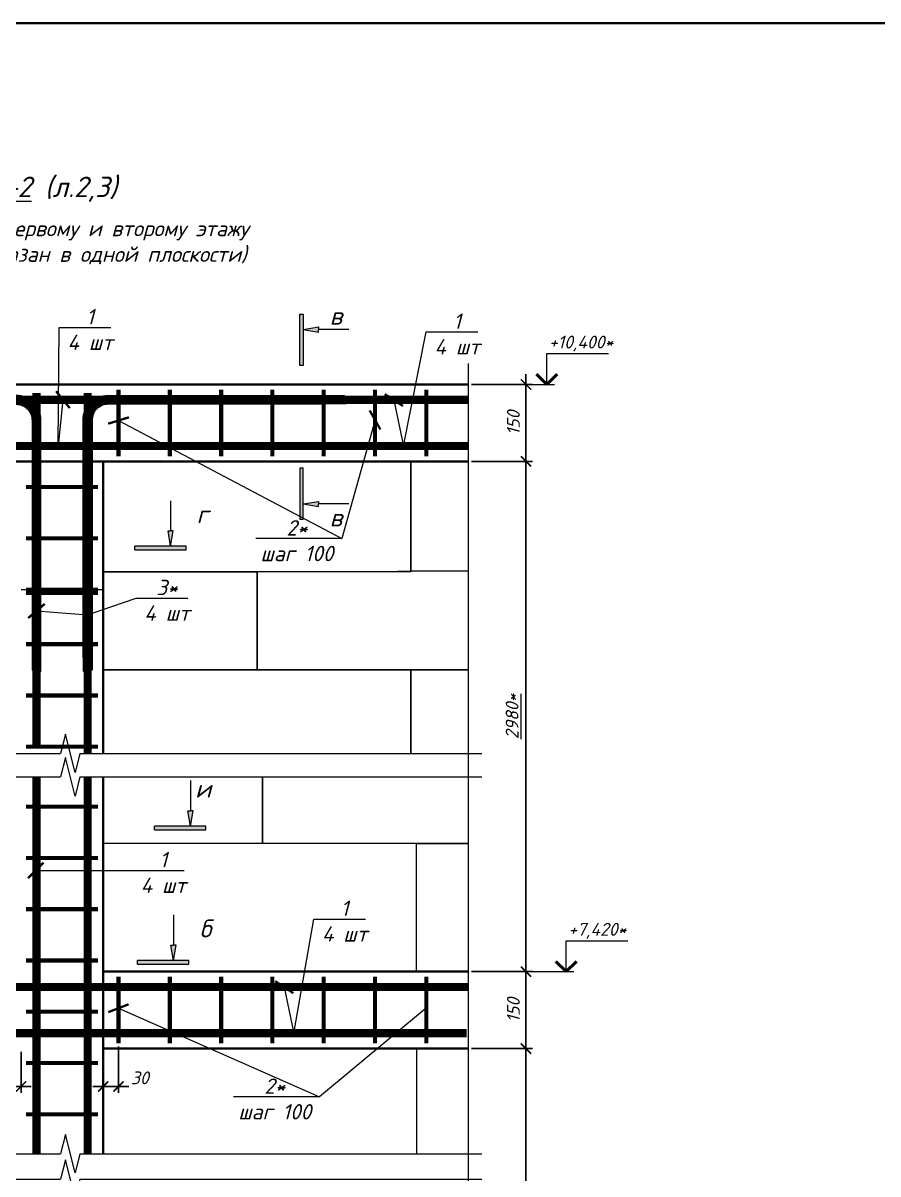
# Model space of a CAD drawing. Header units: millimetres. Extents: x -69292 to 68568, y 17750 to 120236.
# Drawn here: x 17812 to 19478, y 42638 to 44882 of the extents above; entities that cross this region are included whole.
import ezdxf
from ezdxf import colors
from ezdxf.entities.mleader import LeaderData, LeaderLine
from ezdxf.enums import TextEntityAlignment as Align
from ezdxf.math import Vec2, Vec3

# ---------------------------------------------------------------- set-up
doc = ezdxf.new("R2010")
doc.units = ezdxf.units.MM
doc.header["$PDMODE"] = 3
doc.layers.get('0').update_dxf_attribs({"lineweight": 5})
doc.layers.get('Defpoints').update_dxf_attribs({"lineweight": 0})
for name, color, linetype, lineweight in [('#Dimensions', 7, 'Continuous', 9), ('#Арматура', 152, 'Continuous', 30), ('#Бетон разрез', 22, 'Continuous', 40), ('#Выноски', 7, 'Continuous', 15), ('#Газобетон вид', 150, 'Continuous', 18), ('#разм', 7, 'Continuous', 9), ('A-okno', 7, 'Continuous', 0)]:
    doc.layers.add(name, color=color, linetype=linetype, lineweight=lineweight)
doc.layers.add('#Арматура вид_2', color=7, linetype='Continuous', lineweight=35, true_color=0x616161)
doc.styles.add('STEP PR', font='isocpeui.ttf')
doc.dimstyles.new('SPDS', dxfattribs={"dimscale": 10, "dimtxt": 2.5, "dimasz": 2, "dimexe": 1.25, "dimexo": 0.625, "dimtad": 1, "dimdec": 0, "dimrnd": 0.001, "dimtxsty": 'STEP PR', "dimblk": 'ARCHTICK', "dimcen": 2.5, "dimdle": 2, "dimclrd": 256, "dimclre": 256, "dimclrt": 7, "dimadec": 0, "dimazin": 2, "dimtfac": 0.75, "dimtdec": 0, "dimtmove": 1, "dimatfit": 3, "dimfxl": 1, "dimtolj": 1, "dimarcsym": 1})

# ---------------------------------------------------------------- blocks, each defined once
blk = doc.blocks.new('*U171')
at = {"color": 0, "linetype": 'ByBlock', "lineweight": -2}
blk.add_line((125.739, 0), (63.494, 0), dxfattribs=at)
blk = doc.blocks.new('*U16')
at = {"layer": '#разм', "ltscale": 100, "elevation": 0}
for points in [[(4577173, -920400), (4578375, -920400)], [(4577173, -921000), (4577173, -920400)], [(4575899, -921000), (4577323, -921000)]]:
    blk.add_lwpolyline(points, dxfattribs=at)
at = {"layer": 'A-okno', "color": 0, "lineweight": 50, "ltscale": 100, "elevation": 0}
for points in [[(4577173, -921000), (4576973, -920800)], [(4577173, -921000), (4577373, -920800)]]:
    blk.add_lwpolyline(points, dxfattribs=at)
at = {"layer": '#разм', "style": 'STEP PR'}
for tag, p in [('ОТМЕТКА', (4577216, -920299)), ('ПРИМЕЧАНИЕ', (4577314, -920711))]:
    blk.add_attdef(tag, p, '', height=250, dxfattribs=at)
blk = doc.blocks.new('*U22')
at = {"color": 0, "linetype": 'ByBlock', "lineweight": -2}
for p, q in [((26.107, 0), (26.419, 1.25)), ((26.419, 1.25), (27.044, -1.25)), ((26.107, 0), (0, 0)), ((27.044, -1.25), (27.357, 0)), ((53.463, 0), (27.357, 0))]:
    blk.add_line(p, q, dxfattribs=at)
blk = doc.blocks.new('*U28')
at = {"ltscale": 100}
h = blk.add_hatch(color=256, dxfattribs=at)
h.dxf.hatch_style = 1
h.paths.add_polyline_path([(1415, 1070), (1365, 1070), (1315, 1070), (1365, 770)])
h = blk.add_hatch(color=256, dxfattribs=at)
h.dxf.hatch_style = 1
h.paths.add_polyline_path([(1665, 700), (1665, 770), (665, 770), (665, 700)])
at = {"linetype": 'Continuous', "ltscale": 100}
for p, q in [((1365, 770), (1315, 1070)), ((1315, 1070), (1365, 1070)), ((1415, 1070), (1365, 1070)), ((1365, 770), (1415, 1070)), ((1665, 770), (665, 770)), ((665, 700), (1665, 700)), ((1665, 700), (1665, 770))]:
    blk.add_line(p, q, dxfattribs=at)
at = {"linetype": 'Continuous', "ltscale": 100, "extrusion": (1, -1e-16, 0), "elevation": 1365}
blk.add_lwpolyline([(1660, 0), (1070, 0)], dxfattribs=at)
at = {"linetype": 'Continuous', "ltscale": 100}
blk.add_lwpolyline([(665, 700), (665, 770)], dxfattribs=at)
at = {"ltscale": 100, "style": 'STEP PR'}
blk.add_attdef('Nh', text='', height=350, dxfattribs=at).set_placement((1799, 1222), align=Align.RIGHT)
blk = doc.blocks.new('_ArchTick')
at = {"color": 0, "linetype": 'ByBlock', "const_width": 0.15}
blk.add_lwpolyline([(-0.5, -0.5), (0.5, 0.5)], dxfattribs=at)
blk = doc.blocks.new('*D23')
at = {"layer": '#Dimensions', "lineweight": -2, "transparency": 16777216}
for p, q in [((18792.4, 42054.1), (18792.4, 42902.3)), ((18686.1, 42882.3), (18804.9, 42882.3)), ((18686.1, 42074.1), (18804.9, 42074.1))]:
    blk.add_line(p, q, dxfattribs=at)
at = {"layer": 'Defpoints', "color": 0, "transparency": 16777216}
for p in [(18679.9, 42882.3), (18792.4, 42882.3), (18679.9, 42074.1)]:
    blk.add_point(p, dxfattribs=at)
at = {"layer": '#Dimensions', "lineweight": -2, "transparency": 16777216, "xscale": 20, "yscale": 20, "zscale": 20}
for p, rotation in [((18792.4, 42882.3), 90), ((18792.4, 42074.1), 270)]:
    blk.add_blockref('_ArchTick', p, dxfattribs=dict(at, rotation=rotation))
at = {"layer": '#Dimensions', "transparency": 16777216, "insert": (18765.4, 42478.2), "char_height": 25, "attachment_point": 5, "rotation": 90, "style": 'STEP PR'}
blk.add_mtext('\\A1;\\L3220*\\P', dxfattribs=at)
blk = doc.blocks.new('*D24')
at = {"layer": '#Dimensions', "lineweight": -2, "transparency": 16777216}
for p, q in [((18792.4, 42862.3), (18792.4, 43052.3)), ((18686.1, 43032.3), (18804.9, 43032.3)), ((18686.1, 42882.3), (18804.9, 42882.3))]:
    blk.add_line(p, q, dxfattribs=at)
at = {"layer": 'Defpoints', "color": 0, "transparency": 16777216}
for p in [(18679.9, 43032.3), (18792.4, 43032.3), (18679.9, 42882.3)]:
    blk.add_point(p, dxfattribs=at)
at = {"layer": '#Dimensions', "lineweight": -2, "transparency": 16777216, "xscale": 20, "yscale": 20, "zscale": 20}
for p, rotation in [((18792.4, 43032.3), 90), ((18792.4, 42882.3), 270)]:
    blk.add_blockref('_ArchTick', p, dxfattribs=dict(at, rotation=rotation))
at = {"layer": '#Dimensions', "transparency": 16777216, "insert": (18767.9, 42957.3), "char_height": 25, "attachment_point": 5, "rotation": 90, "style": 'STEP PR'}
blk.add_mtext('\\A1;150', dxfattribs=at)
blk = doc.blocks.new('*D25')
at = {"layer": '#Dimensions', "lineweight": -2, "transparency": 16777216}
for p, q in [((18792.4, 43012.3), (18792.4, 44047.5)), ((18686.1, 44027.5), (18804.9, 44027.5)), ((18686.1, 43032.3), (18804.9, 43032.3))]:
    blk.add_line(p, q, dxfattribs=at)
at = {"layer": 'Defpoints', "color": 0, "transparency": 16777216}
for p in [(18679.9, 44027.5), (18792.4, 44027.5), (18679.9, 43032.3)]:
    blk.add_point(p, dxfattribs=at)
at = {"layer": '#Dimensions', "lineweight": -2, "transparency": 16777216, "xscale": 20, "yscale": 20, "zscale": 20}
for p, rotation in [((18792.4, 44027.5), 90), ((18792.4, 43032.3), 270)]:
    blk.add_blockref('_ArchTick', p, dxfattribs=dict(at, rotation=rotation))
at = {"layer": '#Dimensions', "transparency": 16777216, "insert": (18765.4, 43529.9), "char_height": 25, "attachment_point": 5, "rotation": 90, "style": 'STEP PR'}
blk.add_mtext('\\A1;\\L2980*', dxfattribs=at)
blk = doc.blocks.new('*D26')
at = {"layer": '#Dimensions', "lineweight": -2, "transparency": 16777216}
for p, q in [((18686.1, 44177.5), (18804.9, 44177.5)), ((18792.4, 44007.5), (18792.4, 44197.5)), ((18686.1, 44027.5), (18804.9, 44027.5))]:
    blk.add_line(p, q, dxfattribs=at)
at = {"layer": 'Defpoints', "color": 0, "transparency": 16777216}
for p in [(18679.9, 44177.5), (18792.4, 44177.5), (18679.9, 44027.5)]:
    blk.add_point(p, dxfattribs=at)
at = {"layer": '#Dimensions', "lineweight": -2, "transparency": 16777216, "xscale": 20, "yscale": 20, "zscale": 20}
for p, rotation in [((18792.4, 44177.5), 90), ((18792.4, 44027.5), 270)]:
    blk.add_blockref('_ArchTick', p, dxfattribs=dict(at, rotation=rotation))
at = {"layer": '#Dimensions', "transparency": 16777216, "insert": (18767.9, 44102.5), "char_height": 25, "attachment_point": 5, "rotation": 90, "style": 'STEP PR'}
blk.add_mtext('\\A1;150', dxfattribs=at)
blk = doc.blocks.new('*U55')
at = {"ltscale": 100}
h = blk.add_hatch(color=256, dxfattribs=at)
h.dxf.hatch_style = 1
h.paths.add_polyline_path([(1415, 1070), (1365, 1070), (1315, 1070), (1365, 770)])
h = blk.add_hatch(color=256, dxfattribs=at)
h.dxf.hatch_style = 1
h.paths.add_polyline_path([(1665, 700), (1665, 770), (665, 770), (665, 700)])
at = {"linetype": 'Continuous', "ltscale": 100}
for p, q in [((1365, 770), (1315, 1070)), ((1315, 1070), (1365, 1070)), ((1415, 1070), (1365, 1070)), ((1365, 770), (1415, 1070)), ((1665, 770), (665, 770)), ((665, 700), (1665, 700)), ((1665, 700), (1665, 770))]:
    blk.add_line(p, q, dxfattribs=at)
at = {"linetype": 'Continuous', "ltscale": 100, "extrusion": (1, -1e-16, 0), "elevation": 1365}
blk.add_lwpolyline([(1660, 0), (1070, 0)], dxfattribs=at)
at = {"linetype": 'Continuous', "ltscale": 100}
blk.add_lwpolyline([(665, 700), (665, 770)], dxfattribs=at)
at = {"ltscale": 100, "style": 'STEP PR'}
blk.add_attdef('Nh', text='', height=350, dxfattribs=at).set_placement((1799, 1222), align=Align.RIGHT)
blk = doc.blocks.new('*D38')
at = {"layer": '#Dimensions', "lineweight": -2, "transparency": 16777216}
for p, q in [((17968.3, 42876.1), (17968.3, 42795.8)), ((17998.3, 42886.1), (17998.3, 42795.8)), ((17948.3, 42808.3), (18018.3, 42808.3))]:
    blk.add_line(p, q, dxfattribs=at)
at = {"layer": 'Defpoints', "color": 0, "transparency": 16777216}
for p in [(17968.3, 42882.3), (17998.3, 42892.3), (17998.3, 42808.3)]:
    blk.add_point(p, dxfattribs=at)
at = {"layer": '#Dimensions', "lineweight": -2, "transparency": 16777216, "xscale": 20, "yscale": 20, "zscale": 20, "rotation": 180}
blk.add_blockref('_ArchTick', (17968.3, 42808.3), dxfattribs=at)
at = {"layer": '#Dimensions', "lineweight": -2, "transparency": 16777216, "xscale": 20, "yscale": 20, "zscale": 20}
blk.add_blockref('_ArchTick', (17998.3, 42808.3), dxfattribs=at)
at = {"layer": '#Dimensions', "transparency": 16777216, "insert": (18040, 42825.2), "char_height": 25, "attachment_point": 5, "style": 'STEP PR'}
blk.add_mtext('\\A1;30', dxfattribs=at)
blk = doc.blocks.new('*D39')
at = {"layer": '#Dimensions', "lineweight": -2, "transparency": 16777216}
for p, q in [((17778.3, 42886.1), (17778.3, 42795.8)), ((17808.3, 42876.1), (17808.3, 42795.8)), ((17828.3, 42808.3), (17758.3, 42808.3))]:
    blk.add_line(p, q, dxfattribs=at)
at = {"layer": 'Defpoints', "color": 0, "transparency": 16777216}
for p in [(17778.3, 42892.3), (17808.3, 42882.3), (17778.3, 42808.3)]:
    blk.add_point(p, dxfattribs=at)
at = {"layer": '#Dimensions', "lineweight": -2, "transparency": 16777216, "xscale": 20, "yscale": 20, "zscale": 20, "rotation": 180}
blk.add_blockref('_ArchTick', (17778.3, 42808.3), dxfattribs=at)
at = {"layer": '#Dimensions', "lineweight": -2, "transparency": 16777216, "xscale": 20, "yscale": 20, "zscale": 20}
blk.add_blockref('_ArchTick', (17808.3, 42808.3), dxfattribs=at)
at = {"layer": '#Dimensions', "transparency": 16777216, "insert": (17739.3, 42823.6), "char_height": 25, "attachment_point": 5, "style": 'STEP PR'}
blk.add_mtext('\\A1;30', dxfattribs=at)
blk = doc.blocks.new('*U56')
at = {"linetype": 'ByBlock', "ltscale": 100}
h = blk.add_hatch(color=256, dxfattribs=at)
h.dxf.hatch_style = 1
h.paths.add_polyline_path([(35, 0), (-35, 0), (-35, -1000), (35, -1000)])
h = blk.add_hatch(color=256, dxfattribs=at)
h.dxf.hatch_style = 1
h.paths.add_polyline_path([(335, -750), (335, -700), (335, -650), (35, -700)])
for p, q in [((35, 0), (-35, 0)), ((-35, 0), (-35, -1000)), ((35, -1000), (35, 0)), ((35, -700), (335, -650)), ((335, -650), (335, -700)), ((35, -700), (335, -750)), ((335, -750), (335, -700)), ((-35, -1000), (35, -1000))]:
    blk.add_line(p, q, dxfattribs=at)
at = {"linetype": 'ByBlock', "ltscale": 100, "extrusion": (0, -1, 0), "elevation": 700}
blk.add_lwpolyline([(925, 0), (335, 0)], dxfattribs=at)
at = {"ltscale": 100, "style": 'STEP PR'}
blk.add_attdef('Nv', text='', height=350, dxfattribs=at).set_placement((781, -1140), align=Align.RIGHT)
blk = doc.blocks.new('*U57')
at = {"linetype": 'ByBlock', "ltscale": 100}
h = blk.add_hatch(color=256, dxfattribs=at)
h.dxf.hatch_style = 1
h.paths.add_polyline_path([(35, 1000), (-35, 1000), (-35, 0), (35, 0)])
h = blk.add_hatch(color=256, dxfattribs=at)
h.dxf.hatch_style = 1
h.paths.add_polyline_path([(335, 750), (335, 700), (335, 650), (35, 700)])
for p, q in [((-35, 1000), (35, 1000)), ((-35, 0), (-35, 1000)), ((35, 1000), (35, 0)), ((35, 700), (335, 750)), ((35, 700), (335, 650)), ((335, 750), (335, 700)), ((335, 650), (335, 700)), ((35, 0), (-35, 0))]:
    blk.add_line(p, q, dxfattribs=at)
at = {"linetype": 'ByBlock', "ltscale": 100, "extrusion": (0, 1, 0), "elevation": 700}
blk.add_lwpolyline([(-925, 0), (-335, 0)], dxfattribs=at)
at = {"ltscale": 100, "style": 'STEP PR'}
blk.add_attdef('Nv', text='', height=350, dxfattribs=at).set_placement((781, 790), align=Align.RIGHT)
blk = doc.blocks.new('*U210')
at = {"ltscale": 100}
h = blk.add_hatch(color=256, dxfattribs=at)
h.dxf.hatch_style = 1
h.paths.add_polyline_path([(1415, 1070), (1365, 1070), (1315, 1070), (1365, 770)])
h = blk.add_hatch(color=256, dxfattribs=at)
h.dxf.hatch_style = 1
h.paths.add_polyline_path([(1665, 700), (1665, 770), (665, 770), (665, 700)])
at = {"linetype": 'Continuous', "ltscale": 100}
for p, q in [((1365, 770), (1315, 1070)), ((1315, 1070), (1365, 1070)), ((1415, 1070), (1365, 1070)), ((1365, 770), (1415, 1070)), ((1665, 770), (665, 770)), ((665, 700), (1665, 700)), ((1665, 700), (1665, 770))]:
    blk.add_line(p, q, dxfattribs=at)
at = {"linetype": 'Continuous', "ltscale": 100, "extrusion": (1, -1e-16, 0), "elevation": 1365}
blk.add_lwpolyline([(1660, 0), (1070, 0)], dxfattribs=at)
at = {"linetype": 'Continuous', "ltscale": 100}
blk.add_lwpolyline([(665, 700), (665, 770)], dxfattribs=at)
at = {"ltscale": 100, "style": 'STEP PR'}
blk.add_attdef('Nh', text='', height=350, dxfattribs=at).set_placement((1799, 1222), align=Align.RIGHT)

msp = doc.modelspace()

# ---------------------------------------------------------------- linework, layer by layer
at = {"layer": '#Арматура'}
for points, const_width in [([(17128.5, 44147.5), (18679.9, 44147.5)], 16), ([(17838.3, 44160.9), (17838.3, 43467.9)], 16), ([(17938.3, 44160.9), (17938.3, 43457.9)], 16), ([(17998.3, 44037.5), (17998.3, 44167.5)], 8), ([(18098.3, 44037.5), (18098.3, 44167.5)], 8), ([(18198.3, 44037.5), (18198.3, 44167.5)], 8), ([(18298.3, 44037.5), (18298.3, 44167.5)], 8), ([(18398.3, 44037.5), (18398.3, 44167.5)], 8), ([(18498.3, 44037.5), (18498.3, 44167.5)], 8), ([(18598.3, 44037.5), (18598.3, 44167.5)], 8), ([(17128.5, 44057.5), (18679.9, 44057.5)], 16), ([(17958.3, 43977.5), (17818.3, 43977.5)], 8), ([(17958.3, 43877.5), (17818.3, 43877.5)], 8), ([(17958.3, 43777.5), (17818.3, 43777.5)], 8), ([(17958.3, 43770.9), (17818.3, 43770.9)], 8), ([(17958.3, 43670.9), (17818.3, 43670.9)], 8), ([(17958.3, 43570.9), (17818.3, 43570.9)], 8), ([(17958.3, 43470.9), (17818.3, 43470.9)], 8), ([(17838.3, 43412.3), (17838.3, 42677.1)], 16), ([(17938.3, 43412.3), (17938.3, 42677.1)], 16), ([(17958.3, 43354.1), (17818.3, 43354.1)], 8), ([(17958.3, 43254.1), (17818.3, 43254.1)], 8), ([(17958.3, 43154.1), (17818.3, 43154.1)], 8), ([(17958.3, 43054.1), (17818.3, 43054.1)], 8), ([(17128.5, 43002.3), (18679.5, 43002.3)], 16), ([(17968.3, 43002.3), (18679.9, 43002.3)], 16), ([(17998.3, 42892.3), (17998.3, 43022.3)], 8), ([(18098.3, 42892.3), (18098.3, 43022.3)], 8), ([(18198.3, 42892.3), (18198.3, 43022.3)], 8), ([(18298.3, 42892.3), (18298.3, 43022.3)], 8), ([(18398.3, 42892.3), (18398.3, 43022.3)], 8), ([(18498.3, 42892.3), (18498.3, 43022.3)], 8), ([(18598.3, 42892.3), (18598.3, 43022.3)], 8), ([(17958.3, 42954.1), (17818.3, 42954.1)], 8), ([(17128.5, 42912.3), (18676.6, 42912.3)], 16), ([(17958.3, 42854.1), (17818.3, 42854.1)], 8), ([(17958.3, 42754.1), (17818.3, 42754.1)], 8)]:
    msp.add_lwpolyline(points, dxfattribs=dict(at, const_width=const_width))
for points in [[(17846.5, 43669.8), (17846.5, 44107.5, 0.414214), (17798.5, 44155.5), (17338.5, 44155.5), (17335.4, 44140.2), (17376.8, 44139.5), (17798.5, 44139.5, -0.414214), (17830.5, 44107.5), (17830.5, 43620.7), (17846.1, 43618.3)], [(17930.1, 43669.8), (17930.1, 44107.5, -0.414214), (17978.1, 44155.5), (18438.2, 44155.5), (18441.3, 44140.2), (18399.9, 44139.5), (17978.1, 44139.5, 0.414214), (17946.1, 44107.5), (17946.1, 43620.7), (17930.5, 43618.3)]]:
    msp.add_lwpolyline(points, format="xyb", close=True, dxfattribs=at)
at = {"layer": '#Арматура вид_2', "const_width": 16}
for points in [[(17338.5, 44147.5), (17798.5, 44147.5, -0.414214), (17838.5, 44107.5), (17838.5, 43620.9)], [(18438.1, 44147.5), (17978.1, 44147.5, 0.414214), (17938.1, 44107.5), (17938.1, 43620.9)]]:
    msp.add_lwpolyline(points, format="xyb", dxfattribs=at)
at = {"layer": '#Бетон разрез'}
for points in [[(17128.5, 44177.5), (18679.9, 44177.5)], [(17128.5, 44027.5), (18679.9, 44027.5)], [(17968.3, 44027.5), (17968.3, 43457.9)], [(17968.3, 43412.3), (17968.3, 42677.1)], [(17968.3, 43032.3), (18679.9, 43032.3)], [(17968.3, 42882.3), (18679.9, 42882.3)]]:
    msp.add_lwpolyline(points, dxfattribs=at)
at = {"layer": '#Газобетон вид'}
msp.add_lwpolyline([(18568.3, 43812), (17968.3, 43812), (17968.3, 44027.5), (18568.3, 44027.5)], close=True, dxfattribs=at)
for points in [[(18679.7, 43813.5), (18568.2, 43813.5), (18568.3, 44027.5), (18679.9, 44027.5)], [(17968.3, 43812), (18268.3, 43812), (18268.3, 43620.9), (17968.3, 43620.9)], [(18679.9, 43620.9), (18268.3, 43620.9), (18268.3, 43812), (18679.9, 43813.7)], [(17968.3, 43457.9), (17968.3, 43620.9), (18568.3, 43620.9), (18568.3, 43457.9)], [(18568.3, 43457.9), (18568.3, 43620.9), (18679.9, 43620.9)], [(18278.8, 43412.3), (18278.8, 43282.3), (17968.3, 43282.3)], [(18679.9, 43282.3), (18278.8, 43282.3), (18278.8, 43412.3)], [(18679.9, 43032.3), (18578.8, 43032.3), (18578.8, 43282.3), (18679.9, 43282.3)], [(18679.9, 42882.3), (18578.8, 42882.3), (18578.8, 42677.1)]]:
    msp.add_lwpolyline(points, dxfattribs=at)
at = {"color": 3, "lineweight": 40}
msp.add_lwpolyline([(13722.6, 44882.4), (24318.1, 44882.4), (24318.1, 37576), (13722.6, 37576)], close=True, dxfattribs=at)
msp.add_lwpolyline([(17808.3, 43777.5), (17968.3, 43777.5)])

# ---------------------------------------------------------------- block references
at = {"layer": '#Dimensions', "xscale": 0.1, "yscale": 0.1, "zscale": 0.1}
for p, values in [((-438884.3, 136277.6, 0), {'ОТМЕТКА': '+10,400*'}), ((-438846.6, 135132.3, 0), {'ОТМЕТКА': '+7,420*'})]:
    msp.add_blockref('*U16', p, dxfattribs=at).add_auto_attribs(values)
ref = msp.add_blockref('*U57', (18354.9, 44214.8), dxfattribs=dict(xscale=0.1, yscale=0.1, zscale=0.1))
ref.add_attrib('Nv', 'в', dxfattribs={"ltscale": 100, "height": 35, "style": 'STEP PR'}).set_placement((18434.2, 44293.8), align=Align.RIGHT)
at = {"xscale": -30, "yscale": -30, "zscale": -30, "rotation": 270}
msp.add_blockref('*U171', (18679.9, 40446.3), dxfattribs=at)
ref = msp.add_blockref('*U56', (18354.9, 44014.5), dxfattribs=dict(xscale=0.1, yscale=0.1, zscale=0.1))
ref.add_attrib('Nv', 'в', dxfattribs={"ltscale": 100, "height": 35, "style": 'STEP PR'}).set_placement((18434.2, 43900.5), align=Align.RIGHT)
ref = msp.add_blockref('*U55', (17963.4, 43784.8), dxfattribs=dict(xscale=0.1, yscale=0.1, zscale=0.1))
ref.add_attrib('Nh', 'г', dxfattribs={"ltscale": 100, "height": 35, "style": 'STEP PR'}).set_placement((18173.3, 43907), align=Align.RIGHT)
at = {"xscale": -30, "yscale": -30, "zscale": -30}
for p in [(18706.1, 43457.9), (18706.1, 43412.3), (18706.1, 42677.1), (18706.1, 42627.7)]:
    msp.add_blockref('*U22', p, dxfattribs=at)
ref = msp.add_blockref('*U210', (18002, 43239.1), dxfattribs=dict(xscale=0.1, yscale=0.1, zscale=0.1))
ref.add_attrib('Nh', 'и', dxfattribs={"ltscale": 100, "height": 35, "style": 'STEP PR'}).set_placement((18179, 43371.8), align=Align.RIGHT)
ref = msp.add_blockref('*U28', (17969, 42976.9), dxfattribs=dict(xscale=0.1, yscale=0.1, zscale=0.1))
ref.add_attrib('Nh', 'б', dxfattribs={"ltscale": 100, "height": 35, "style": 'STEP PR'}).set_placement((18179.1, 43099.1), align=Align.RIGHT)

# ---------------------------------------------------------------- texts
at = {"layer": '#Dimensions', "style": 'STEP PR'}
msp.add_text('%%U2-2%%U (л.2,3)', height=40, dxfattribs=at).set_placement((17871.4, 44542.9), align=Align.CENTER)

# ---------------------------------------------------------------- dimensions: what is measured, and where the dimension line sits
at = {"layer": '#Dimensions'}
for base, p1, p2, picture, middle in [((18792.4, 44177.5), (18679.9, 44027.5), (18679.9, 44177.5), '*D26', (18767.9, 44102.5)), ((18792.4, 43032.3), (18679.9, 42882.3), (18679.9, 43032.3), '*D24', (18767.9, 42957.3))]:
    dim = msp.add_linear_dim(base=base, p1=p1, p2=p2, angle=90, dimstyle='SPDS', override={"dimgap": 1.2, "dimrnd": 5, "dimblk1": 'ArchTick', "dimblk2": 'ArchTick', "dimsah": 1, "dimclrt": 256}, dxfattribs=at)
    dim.commit()
    dim.dimension.update_dxf_attribs({"geometry": picture, "text_midpoint": middle})
for base, p1, p2, text, picture, middle in [((18792.4, 44027.5), (18679.9, 43032.3), (18679.9, 44027.5), '%%U2980*', '*D25', (18765.4, 43529.9)), ((18792.4, 42882.3), (18679.9, 42074.1), (18679.9, 42882.3), '%%U3220*\\P', '*D23', (18765.4, 42478.2))]:
    dim = msp.add_linear_dim(base=base, p1=p1, p2=p2, angle=90, text=text, dimstyle='SPDS', override={"dimgap": 1.2, "dimrnd": 5, "dimblk1": 'ArchTick', "dimblk2": 'ArchTick', "dimsah": 1, "dimclrt": 256}, dxfattribs=at)
    dim.commit()
    dim.dimension.update_dxf_attribs({"geometry": picture, "text_midpoint": middle})
for base, p1, p2, picture, middle in [((17778.3, 42808.3), (17808.3, 42882.3), (17778.3, 42892.3), '*D39', (17739.3, 42799.1)), ((17998.3, 42808.3), (17968.3, 42882.3), (17998.3, 42892.3), '*D38', (18040, 42800.7))]:
    dim = msp.add_linear_dim(base=base, p1=p1, p2=p2, dimstyle='SPDS', override={"dimgap": 1.2, "dimrnd": 5, "dimtxsty": 'STEP PR', "dimblk1": 'ArchTick', "dimblk2": 'ArchTick', "dimsah": 1, "dimclrt": 256}, dxfattribs=at)
    dim.commit()
    dim.dimension.update_dxf_attribs({"geometry": picture, "text_midpoint": middle, "dimtype": 160})

# ---------------------------------------------------------------- leaders
at = {"layer": '#Выноски'}
ml = msp.add_multileader_mtext('Standard', dxfattribs=at)
ml.set_content('\\A1;1\\P4 шт', color=256, style='STEP PR')
ml.set_leader_properties(color=256, linetype='ByLayer', lineweight=-1)
ml.set_arrow_properties(name='ARCHTICK')
ml.build(insert=Vec2(0, 0))
ml.multileader.update_dxf_attribs({"text_left_attachment_type": 6, "text_right_attachment_type": 6, "dogleg_length": 0, "arrow_head_size": 30, "scale": 0.1})
ctx = ml.context
ctx.base_point, ctx.scale, ctx.char_height, ctx.arrow_head_size, ctx.landing_gap_size, ctx.plane_origin = Vec3(17882.9, 44288.7), 0.1, 30, 30, 12.5, Vec3(18836.8, 43294.9)
ctx.left_attachment, ctx.right_attachment, ctx.text_align_type = 6, 6, 1
notes = []
notes.append((ctx, [(0, (1, 1, 0), (17882.9, 44288.7), (1, 0), 0, [(0, [(17890, 44147.8), (17880.8, 44057.8)], 0, [])])]))
ctx.mtext.insert, ctx.mtext.rotation, ctx.mtext.alignment, ctx.mtext.flow_direction = Vec3(17943, 44324.7), 6.283185, 2, 5
ml = msp.add_multileader_mtext('Standard', dxfattribs=at)
ml.set_content('\\A1;1\\P4 шт', color=256, style='STEP PR')
ml.set_leader_properties(color=256, linetype='ByLayer', lineweight=-1)
ml.set_arrow_properties(name='ARCHTICK')
ml.build(insert=Vec2(0, 0))
ml.multileader.update_dxf_attribs({"text_left_attachment_type": 6, "text_right_attachment_type": 6, "dogleg_length": 0, "arrow_head_size": 30, "scale": 0.1})
ctx = ml.context
ctx.base_point, ctx.scale, ctx.char_height, ctx.arrow_head_size, ctx.landing_gap_size, ctx.plane_origin = Vec3(18598.2, 44280), 0.1, 30, 30, 12.5, Vec3(19481.7, 43294.2)
ctx.left_attachment, ctx.right_attachment, ctx.text_align_type = 6, 6, 1
notes.append((ctx, [(0, (1, 1, 0), (18598.2, 44280), (1, 0), 0, [(0, [(18534.9, 44147.1), (18553.5, 44057)], 0, [])])]))
ctx.mtext.insert, ctx.mtext.rotation, ctx.mtext.alignment, ctx.mtext.flow_direction = Vec3(18658.3, 44316), 6.283185, 2, 5
ml = msp.add_multileader_mtext('Standard', dxfattribs=at)
ml.set_content('\\A1;2*\\Pшаг 100', color=256, style='STEP PR')
ml.set_leader_properties(color=256, linetype='ByLayer', lineweight=-1)
ml.set_arrow_properties(name='ARCHTICK')
ml.build(insert=Vec2(0, 0))
ml.multileader.update_dxf_attribs({"text_left_attachment_type": 6, "text_right_attachment_type": 6, "dogleg_length": 0, "arrow_head_size": 30, "scale": 0.1})
ctx = ml.context
ctx.base_point, ctx.scale, ctx.char_height, ctx.arrow_head_size, ctx.landing_gap_size, ctx.plane_origin = Vec3(18258.6, 43876.8), 0.1, 30, 30, 12.5, Vec3(19898.8, 43122.6)
ctx.left_attachment, ctx.right_attachment, ctx.text_align_type = 6, 6, 1
notes.append((ctx, [(1, (1, 1, 0), (18433.4, 43876.8), (-1, 0), 0, [(0, [(17998.3, 44107.2)], 0, []), (1, [(18498.3, 44108.2)], 0, [])])]))
ctx.mtext.insert, ctx.mtext.rotation, ctx.mtext.alignment, ctx.mtext.flow_direction = Vec3(18346, 43912.8), 6.283185, 2, 5
ml = msp.add_multileader_mtext('Standard', dxfattribs=at)
ml.set_content('\\A1;3*\\P4 шт', color=256, style='STEP PR')
ml.set_leader_properties(color=256, linetype='ByLayer', lineweight=-1)
ml.set_arrow_properties(name='ARCHTICK')
ml.build(insert=Vec2(0, 0))
ml.multileader.update_dxf_attribs({"text_left_attachment_type": 6, "text_right_attachment_type": 6, "dogleg_length": 0, "arrow_head_size": 30, "scale": 0.1})
ctx = ml.context
ctx.base_point, ctx.scale, ctx.char_height, ctx.arrow_head_size, ctx.landing_gap_size, ctx.plane_origin = Vec3(18032.7, 43760.6), 0.1, 30, 30, 12.5, Vec3(19159.5, 42677.5)
ctx.left_attachment, ctx.right_attachment, ctx.text_align_type = 6, 6, 1
notes.append((ctx, [(0, (1, 1, 0), (18032.7, 43760.6), (1, 0), 0, [(0, [(17838.3, 43735.7), (17938.1, 43728.1)], 0, [])])]))
ctx.mtext.insert, ctx.mtext.rotation, ctx.mtext.alignment, ctx.mtext.flow_direction = Vec3(18092.8, 43796.6), 6.283185, 2, 5
ml = msp.add_multileader_mtext('Standard', dxfattribs=at)
ml.set_content('\\A1;1\\P4 шт', color=256, style='STEP PR')
ml.set_leader_properties(color=256, linetype='ByLayer', lineweight=-1)
ml.set_arrow_properties(name='ARCHTICK')
ml.build(insert=Vec2(0, 0))
ml.multileader.update_dxf_attribs({"text_left_attachment_type": 6, "text_right_attachment_type": 6, "dogleg_length": 0, "arrow_head_size": 30, "scale": 0.1})
ctx = ml.context
ctx.base_point, ctx.scale, ctx.char_height, ctx.arrow_head_size, ctx.landing_gap_size, ctx.plane_origin = Vec3(18025.6, 43229.8), 0.1, 30, 30, 12.5, Vec3(19034.7, 42150.7)
ctx.left_attachment, ctx.right_attachment, ctx.text_align_type = 6, 6, 1
notes.append((ctx, [(0, (1, 1, 0), (18025.6, 43229.8), (1, 0), 0, [(0, [(17837, 43229.8), (17937, 43229.8)], 0, [])])]))
ctx.mtext.insert, ctx.mtext.rotation, ctx.mtext.alignment, ctx.mtext.flow_direction = Vec3(18085.7, 43265.8), 6.283185, 2, 5
ml = msp.add_multileader_mtext('Standard', dxfattribs=at)
ml.set_content('\\A1;1\\P4 шт', color=256, style='STEP PR')
ml.set_leader_properties(color=256, linetype='ByLayer', lineweight=-1)
ml.set_arrow_properties(name='ARCHTICK')
ml.build(insert=Vec2(0, 0))
ml.multileader.update_dxf_attribs({"text_left_attachment_type": 6, "text_right_attachment_type": 6, "dogleg_length": 0, "arrow_head_size": 30, "scale": 0.1})
ctx = ml.context
ctx.base_point, ctx.scale, ctx.char_height, ctx.arrow_head_size, ctx.landing_gap_size, ctx.plane_origin = Vec3(18378.9, 43134.9), 0.1, 30, 30, 12.5, Vec3(19268.2, 42055.8)
ctx.left_attachment, ctx.right_attachment, ctx.text_align_type = 6, 6, 1
notes.append((ctx, [(0, (1, 1, 0), (18378.9, 43134.9), (1, 0), 0, [(0, [(18321.4, 43002), (18340, 42911.9)], 0, [])])]))
ctx.mtext.insert, ctx.mtext.rotation, ctx.mtext.alignment, ctx.mtext.flow_direction = Vec3(18439, 43170.9), 6.283185, 2, 5
ml = msp.add_multileader_mtext('Standard', dxfattribs=at)
ml.set_content('\\A1;2*\\Pшаг 100', color=256, style='STEP PR')
ml.set_leader_properties(color=256, linetype='ByLayer', lineweight=-1)
ml.set_arrow_properties(name='ARCHTICK')
ml.build(insert=Vec2(0, 0))
ml.multileader.update_dxf_attribs({"text_left_attachment_type": 6, "text_right_attachment_type": 6, "dogleg_length": 0, "arrow_head_size": 30, "scale": 0.1})
ctx = ml.context
ctx.base_point, ctx.scale, ctx.char_height, ctx.arrow_head_size, ctx.landing_gap_size, ctx.plane_origin = Vec3(18215.4, 42788), 0.1, 30, 30, 12.5, Vec3(19898.8, 41883)
ctx.left_attachment, ctx.right_attachment, ctx.text_align_type = 6, 6, 1
notes.append((ctx, [(1, (1, 1, 0), (18390.1, 42788), (-1, 0), 0, [(0, [(17998.3, 42961)], 0, []), (1, [(18598.3, 42961.9)], 0, [])])]))
ctx.mtext.insert, ctx.mtext.rotation, ctx.mtext.alignment, ctx.mtext.flow_direction = Vec3(18302.8, 42824), 6.283185, 2, 5
for ctx, leaders in notes:
    for number, flags, end, landing, length, lines in leaders:
        leader = LeaderData()
        leader.index, (leader.has_last_leader_line, leader.has_dogleg_vector, leader.attachment_direction) = number, flags
        leader.last_leader_point, leader.dogleg_vector, leader.dogleg_length = Vec3(end), Vec3(landing), length
        for number, points, colour, breaks in lines:
            line = LeaderLine()
            line.index, line.vertices, line.color, line.breaks = number, Vec3.list(points), colors.encode_raw_color(colour), breaks
            leader.lines.append(line)
        ctx.leaders.append(leader)

# ---------------------------------------------------------------- next in the draw order: texts
at = {"layer": '#Выноски', "insert": (17904.6, 44496.6), "char_height": 30, "width": 804.781, "attachment_point": 2, "style": 'STEP PR', "bg_fill": 2}
msp.add_mtext('(Разрез по первому и второму этажу условно показан в одной плоскости)', dxfattribs=at)

doc.saveas('drawing.dxf')
